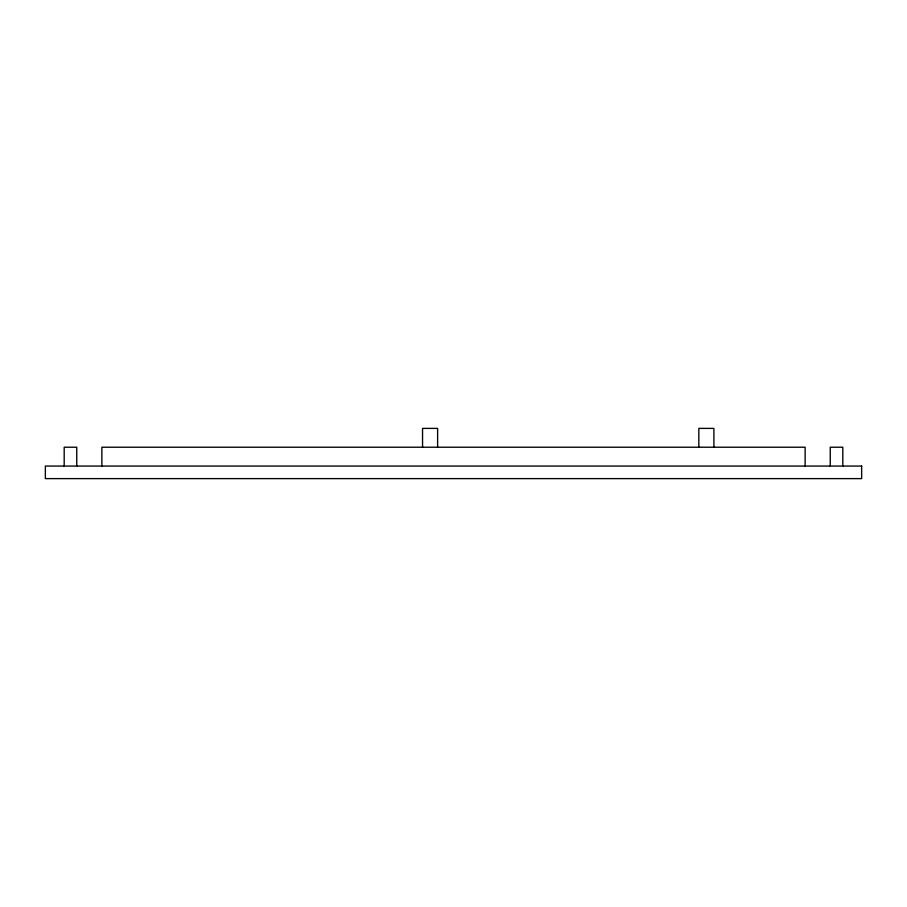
<?xml version="1.0" encoding="UTF-8"?>
<svg xmlns="http://www.w3.org/2000/svg" width="907" height="907" viewBox="0 0 907 907"><rect width="100%" height="100%" fill="white"/><g stroke="black" fill="none" stroke-linecap="round" stroke-linejoin="round"><path stroke-width="1.36" d="M842.807 466.062L842.807 447.219L830.256 447.219L830.256 466.062M805.133 466.062L805.133 447.219L101.867 447.219L101.867 466.062M713.9 447.219L713.9 428.387L698.832 428.387L698.832 447.219M437.616 447.219L437.616 428.387L422.549 428.387L422.549 447.219M76.744 466.062L76.744 447.219L64.193 447.219L64.193 466.062M861.65 466.062L45.35 466.062L45.35 478.613L861.65 478.613L861.65 466.062"/></g></svg>
